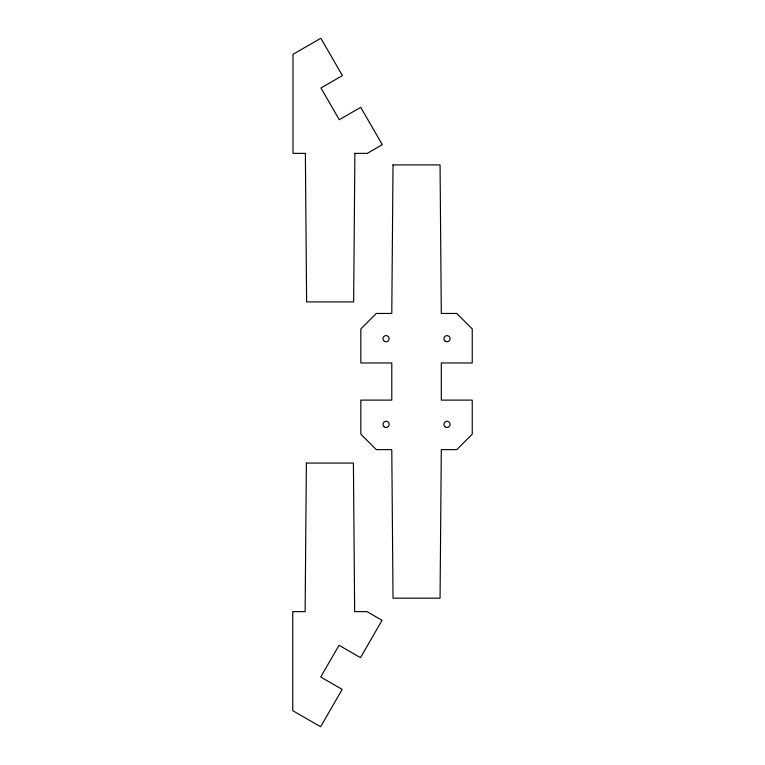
<?xml version="1.0" encoding="UTF-8"?>
<svg xmlns="http://www.w3.org/2000/svg" width="765" height="765" viewBox="0 0 765 765"><rect width="100%" height="100%" fill="white"/><g stroke="black" fill="none" stroke-linecap="round" stroke-linejoin="round"><path stroke-width="1.15" d="M306.373 463.083L305.13 611.637L292.756 611.637L292.756 710.666L320.602 726.75L342.175 689.399L320.726 677.015L339.048 645.287L360.497 657.661L382.06 620.31L367.028 611.637L354.654 611.637L353.411 463.083L306.373 463.083M354.884 153.363L353.65 301.917L306.612 301.917L305.369 153.363L292.995 153.363L292.995 54.334L320.841 38.25L342.414 75.601L320.965 87.985L339.287 119.713L360.736 107.339L382.299 144.69L367.267 153.363L354.884 153.363M393.019 164.905L391.785 313.459L376.303 313.459L360.831 328.931L360.831 362.973L391.785 362.973L391.785 400.114L360.831 400.114L360.831 434.157L376.303 449.629L391.785 449.629L393.019 598.182L440.057 598.182L441.3 449.629L456.772 449.629L472.244 434.157L472.244 400.114L441.3 400.114L441.3 362.973L472.244 362.973L472.244 328.931L456.772 313.459L441.3 313.459L440.057 164.905L393.019 164.905M384.527 341.381A3.098 3.098 0 0 0 389.175 338.704A3.098 3.098 0 0 0 384.527 336.017A3.098 3.098 0 0 0 384.527 341.381M383.887 426.574A3.098 3.098 0 0 0 389.069 425.187A3.098 3.098 0 0 0 385.273 421.391A3.098 3.098 0 0 0 383.887 426.574M444.819 426.574A3.098 3.098 0 0 0 449.992 425.187A3.098 3.098 0 0 0 446.205 421.391A3.098 3.098 0 0 0 444.819 426.574M444.819 340.884A3.098 3.098 0 0 0 449.992 339.497A3.098 3.098 0 0 0 446.205 335.711A3.098 3.098 0 0 0 444.819 340.884"/></g></svg>
